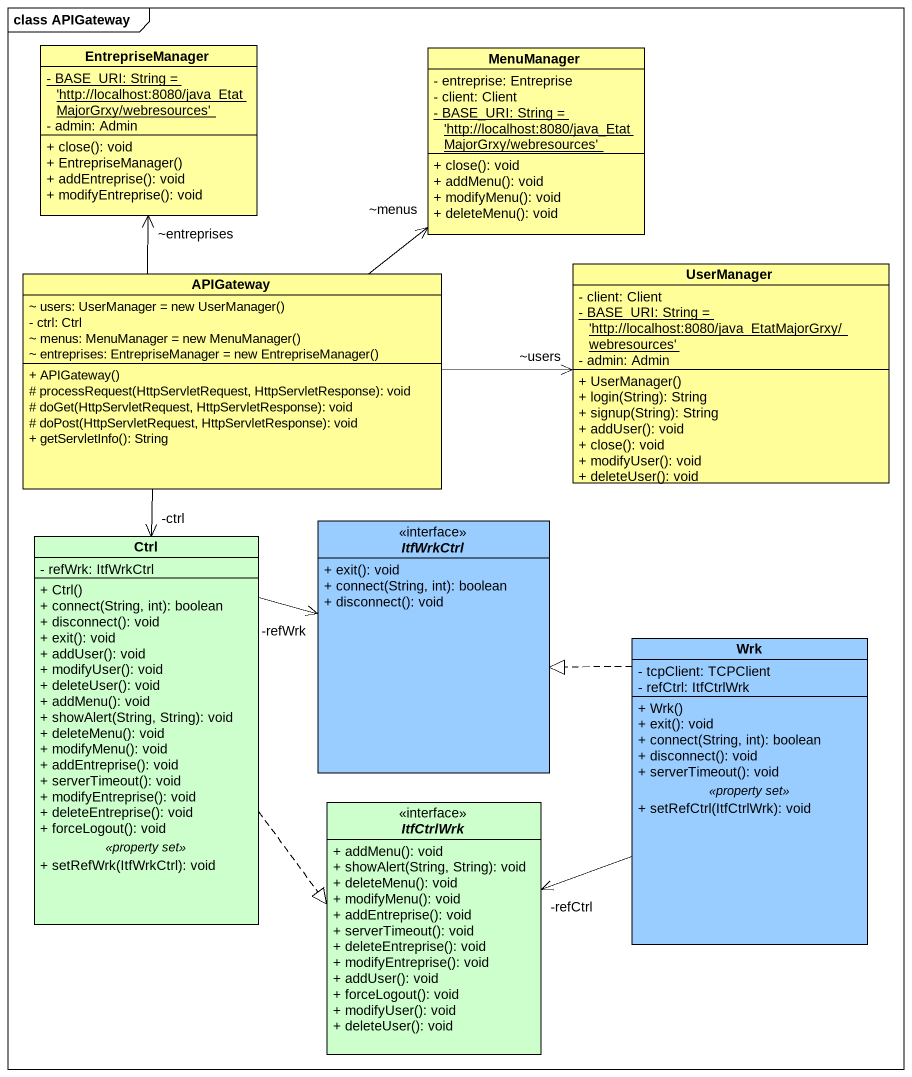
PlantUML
@startuml
mainframe class APIGateway
hide circle
hide empty members
skinparam classAttributeIconSize 0
class EntrepriseManager #FFFFA0 {
  {static} - BASE_URI: String = 'http://localhost:8080/java_EtatMajorGrxy/webresources'
  - admin: Admin
  + close(): void
  + EntrepriseManager()
  + addEntreprise(): void
  + modifyEntreprise(): void
}
class MenuManager #FFFFA0 {
  - entreprise: Entreprise
  - client: Client
  {static} - BASE_URI: String = 'http://localhost:8080/java_EtatMajorGrxy/webresources'
  + close(): void
  + addMenu(): void
  + modifyMenu(): void
  + deleteMenu(): void
}
class UserManager #FFFE99 {
  - client: Client
  {static} - BASE_URI: String = 'http://localhost:8080/java_EtatMajorGrxy/webresources'
  - admin: Admin
  + UserManager()
  + login(String): String
  + signup(String): String
  + addUser(): void
  + close(): void
  + modifyUser(): void
  + deleteUser(): void
}
class APIGateway #FFFE99 {
  {field} ~ users: UserManager = new UserManager()
  - ctrl: Ctrl
  {field} ~ menus: MenuManager = new MenuManager()
  {field} ~ entreprises: EntrepriseManager = new EntrepriseManager()
  + APIGateway()
  # processRequest(HttpServletRequest, HttpServletResponse): void
  # doGet(HttpServletRequest, HttpServletResponse): void
  # doPost(HttpServletRequest, HttpServletResponse): void
  + getServletInfo(): String
}
class Ctrl #CCFFCC {
  - refWrk: ItfWrkCtrl
  --
  + Ctrl()
  + connect(String, int): boolean
  + disconnect(): void
  + exit(): void
  + addUser(): void
  + modifyUser(): void
  + deleteUser(): void
  + addMenu(): void
  + showAlert(String, String): void
  + deleteMenu(): void
  + modifyMenu(): void
  + addEntreprise(): void
  + serverTimeout(): void
  + modifyEntreprise(): void
  + deleteEntreprise(): void
  + forceLogout(): void
  .. <<property set>> ..
  + setRefWrk(ItfWrkCtrl): void
}
interface ItfWrkCtrl #99CCFF {
  + exit(): void
  + connect(String, int): boolean
  + disconnect(): void
}
class Wrk #99CCFF {
  - tcpClient: TCPClient
  - refCtrl: ItfCtrlWrk
  --
  + Wrk()
  + exit(): void
  + connect(String, int): boolean
  + disconnect(): void
  + serverTimeout(): void
  .. <<property set>> ..
  + setRefCtrl(ItfCtrlWrk): void
}
interface ItfCtrlWrk #CCFFCC {
  + addMenu(): void
  + showAlert(String, String): void
  + deleteMenu(): void
  + modifyMenu(): void
  + addEntreprise(): void
  + serverTimeout(): void
  + deleteEntreprise(): void
  + modifyEntreprise(): void
  + addUser(): void
  + forceLogout(): void
  + modifyUser(): void
  + deleteUser(): void
}
APIGateway -up-> "~entreprises" EntrepriseManager
APIGateway -up-> "~menus" MenuManager
APIGateway -right-> "~users" UserManager
APIGateway --> "-ctrl" Ctrl
Ctrl -right-> "-refWrk" ItfWrkCtrl
Ctrl ..|> ItfCtrlWrk
Wrk .left.|> ItfWrkCtrl
Wrk -left-> "-refCtrl" ItfCtrlWrk
@enduml
